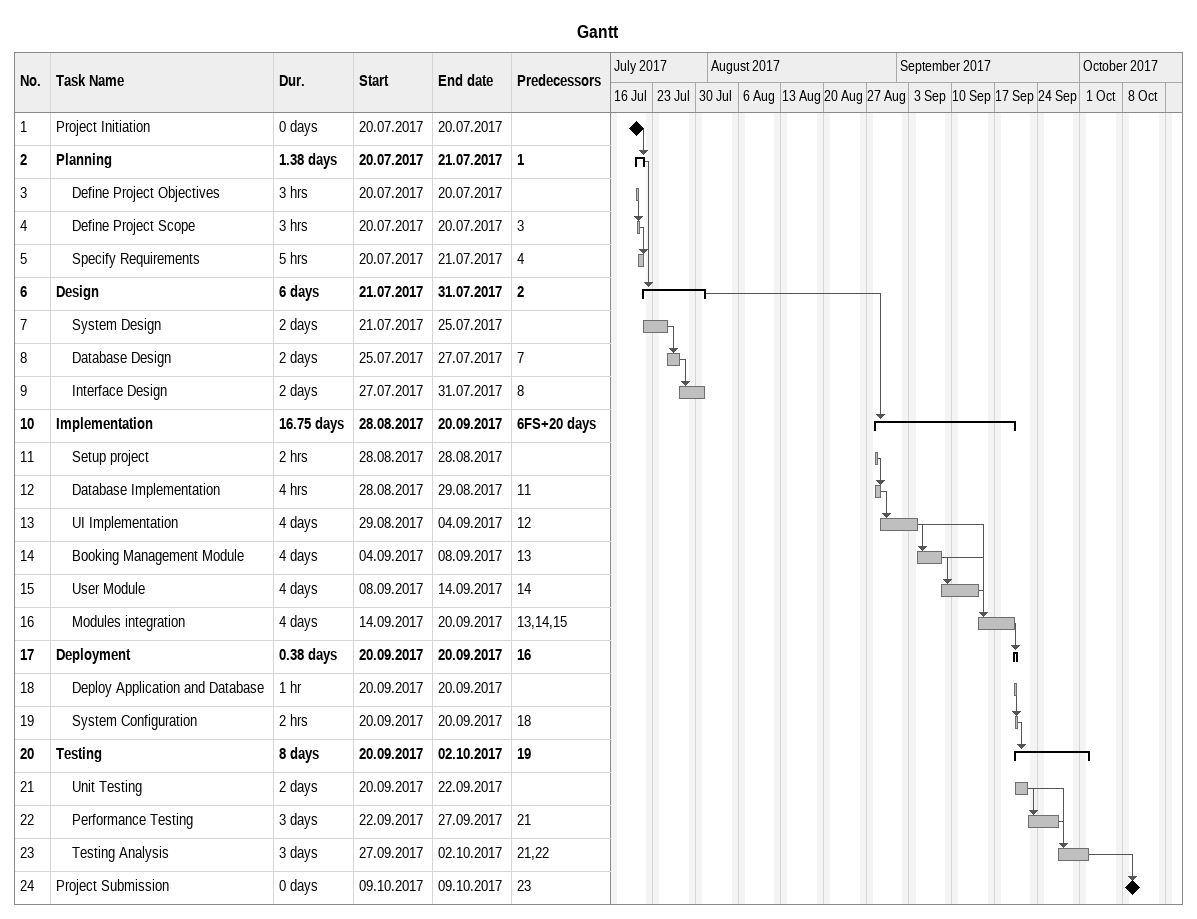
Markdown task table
Gantt

| ID | Level | Task | Duration | Start | Finish | Predecessors |
|---|---|---|---|---|---|---|
| 1 | 1 | Project Initiation | 0d | 2017-07-20 | 2017-07-20 |  |
| 2 | 1 | **Planning** | 1.38d | 2017-07-20 | 2017-07-21 | 1 |
| 3 | 2 | Define Project Objectives | 3h | 2017-07-20 | 2017-07-20 |  |
| 4 | 2 | Define Project Scope | 3h | 2017-07-20 | 2017-07-20 | 3 |
| 5 | 2 | Specify Requirements | 5h | 2017-07-20 | 2017-07-21 | 4 |
| 6 | 1 | **Design** | 6d | 2017-07-21 | 2017-07-31 | 2 |
| 7 | 2 | System Design | 2d | 2017-07-21 | 2017-07-25 |  |
| 8 | 2 | Database Design | 2d | 2017-07-25 | 2017-07-27 | 7 |
| 9 | 2 | Interface Design | 2d | 2017-07-27 | 2017-07-31 | 8 |
| 10 | 1 | **Implementation** | 16.75d | 2017-08-28 | 2017-09-20 | 6FS+20d |
| 11 | 2 | Setup project | 2h | 2017-08-28 | 2017-08-28 |  |
| 12 | 2 | Database Implementation | 4h | 2017-08-28 | 2017-08-29 | 11 |
| 13 | 2 | UI Implementation | 4d | 2017-08-29 | 2017-09-04 | 12 |
| 14 | 2 | Booking Management Module | 4d | 2017-09-04 | 2017-09-08 | 13 |
| 15 | 2 | User Module | 4d | 2017-09-08 | 2017-09-14 | 14 |
| 16 | 2 | Modules integration | 4d | 2017-09-14 | 2017-09-20 | 13, 14, 15 |
| 17 | 1 | **Deployment** | 0.38d | 2017-09-20 | 2017-09-20 | 16 |
| 18 | 2 | Deploy Application and Database | 1h | 2017-09-20 | 2017-09-20 |  |
| 19 | 2 | System Configuration | 2h | 2017-09-20 | 2017-09-20 | 18 |
| 20 | 1 | **Testing** | 8d | 2017-09-20 | 2017-10-02 | 19 |
| 21 | 2 | Unit Testing | 2d | 2017-09-20 | 2017-09-22 |  |
| 22 | 2 | Performance Testing | 3d | 2017-09-22 | 2017-09-27 | 21 |
| 23 | 2 | Testing Analysis | 3d | 2017-09-27 | 2017-10-02 | 21, 22 |
| 24 | 1 | Project Submission | 0d | 2017-10-09 | 2017-10-09 | 23 |
